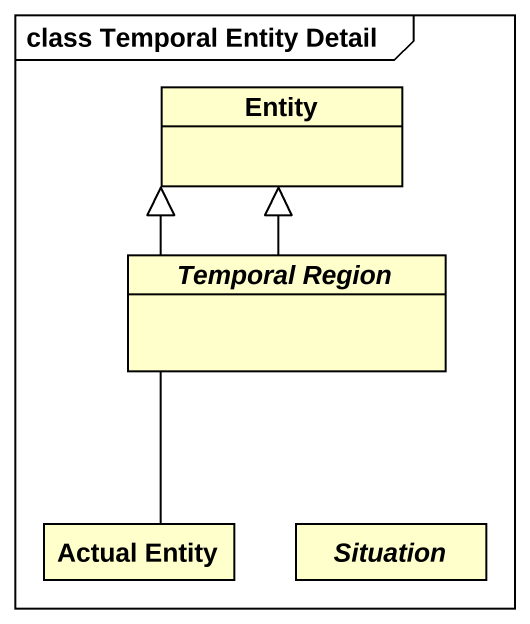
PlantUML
@startuml
mainframe class Temporal Entity Detail
hide circle
hide empty members
class "Entity" as Entity_
abstract class "Temporal Region" as Temporal_Region
class "Actual Entity" as Actual_Entity
abstract class Situation
Temporal_Region -up-|> Entity_
Actual_Entity -up-|> Entity_
@enduml
